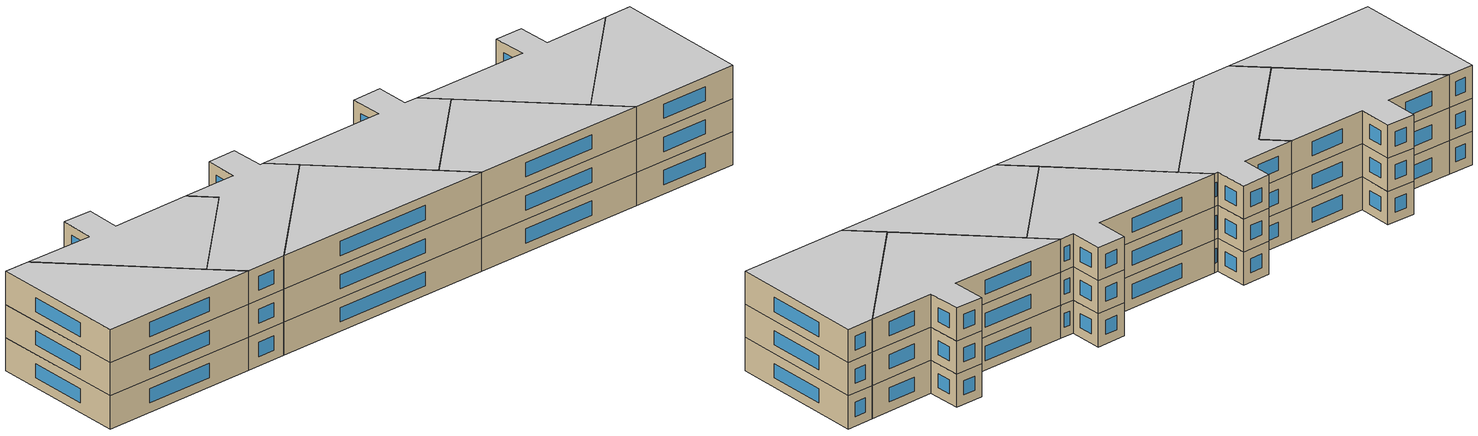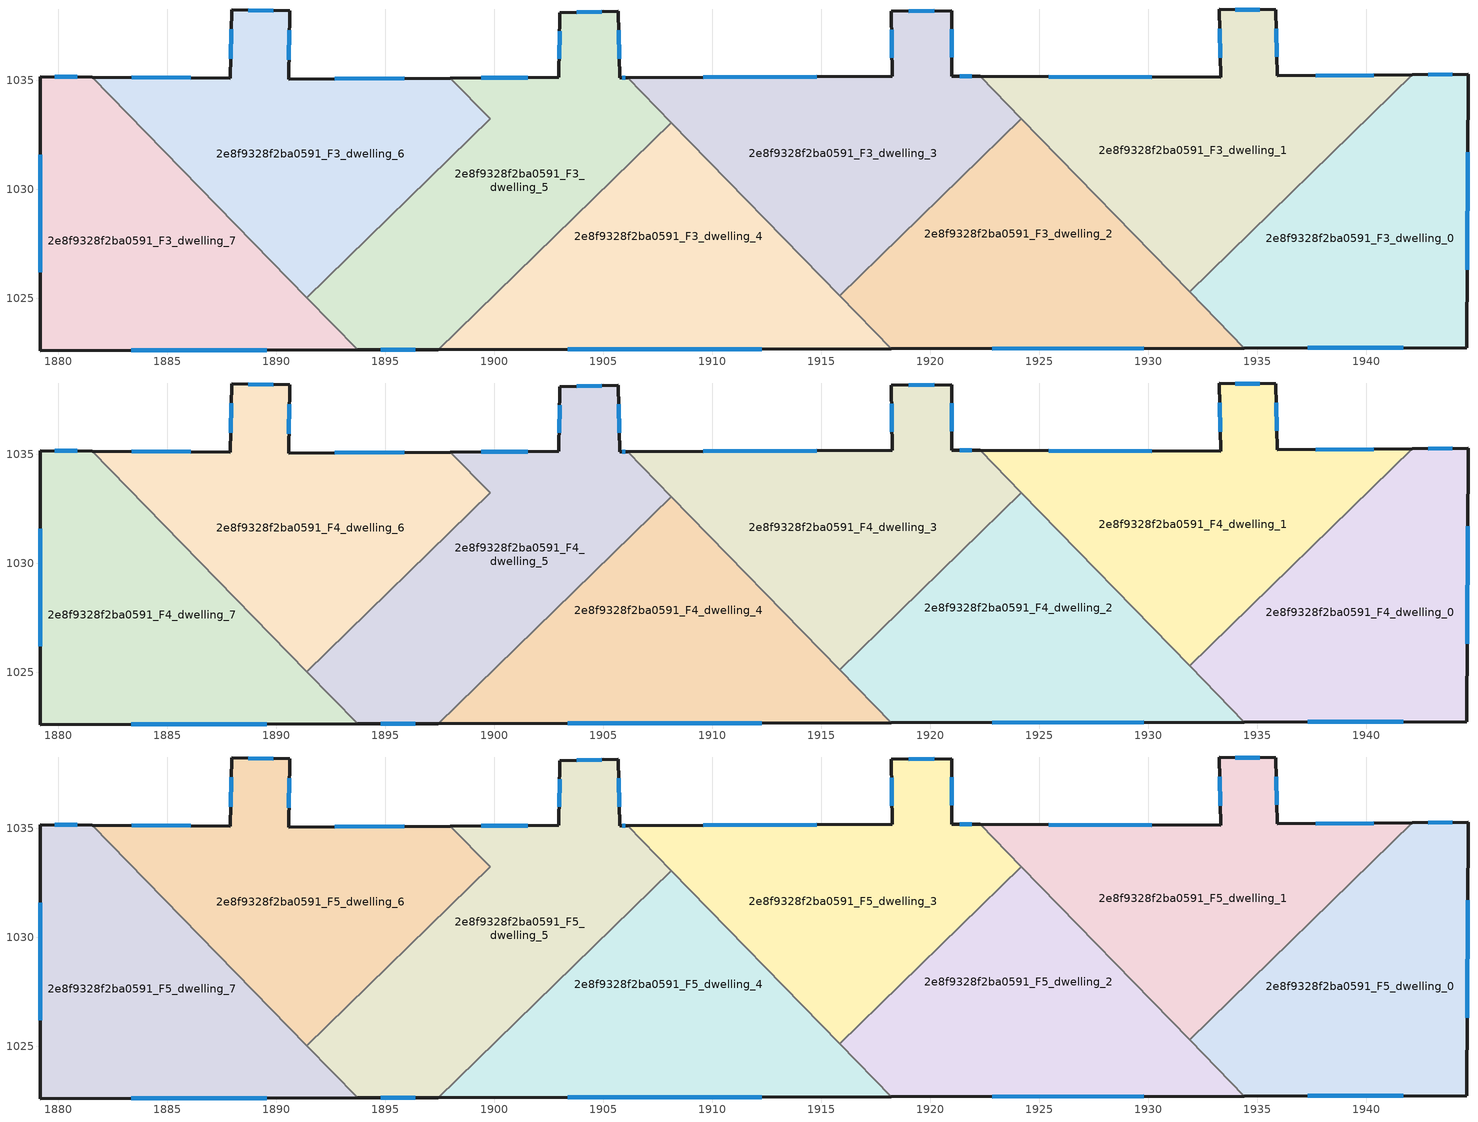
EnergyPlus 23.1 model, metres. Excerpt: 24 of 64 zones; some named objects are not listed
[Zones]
2e8f9328f2ba0591_F3_dwelling_0
 floor to 2e8f9328f2ba0591_F2_dwelling_0 (EU_floor_Construction): 1944.68,1035.28 1944.61,1022.75 1934.42,1022.72 1931.9,1025.31 1942.12,1035.26 z9
 wall outside (EU_wall_Construction): 1934.42,1022.72 1944.61,1022.75 1944.68,1035.28 1942.12,1035.26 z9:12
 wall to 2e8f9328f2ba0591_F3_dwelling_2 (EU_wall_Construction): 1931.9,1025.31 1934.42,1022.72 z9:12
 wall to 2e8f9328f2ba0591_F3_dwelling_1 (EU_wall_Construction): 1942.12,1035.26 1931.9,1025.31 z9:12
 window (EU_Window_Construction): 1937.33,1022.73 1941.7,1022.74 / 1943.95,1035.27 1942.85,1035.26 / 1944.63,1026.33 1944.66,1031.7 z9.86:11.14
2e8f9328f2ba0591_F3_dwelling_1
 floor to 2e8f9328f2ba0591_F2_dwelling_1 (EU_floor_Construction): 1942.12,1035.26 1931.9,1025.31 1922.29,1035.19 1933.32,1035.14 1933.26,1038.26 1935.86,1038.24 1935.93,1035.21 z9
 wall outside (EU_wall_Construction): 1942.12,1035.26 1935.93,1035.21 1935.86,1038.24 1933.26,1038.26 1933.33,1035.14 1922.29,1035.19 z9:12
 wall to 2e8f9328f2ba0591_F3_dwelling_3 (EU_wall_Construction): 1922.29,1035.19 1924.18,1033.24 z9:12
 wall to 2e8f9328f2ba0591_F3_dwelling_2 (EU_wall_Construction): 1924.18,1033.25 1931.9,1025.31 z9:12
 window (EU_Window_Construction): 1933.28,1037.37 1933.31,1036.03 / 1935.12,1038.24 1934,1038.25 / 1935.91,1036.08 1935.88,1037.37 / 1940.35,1035.24 1937.7,1035.22 / 1930.17,1035.15 1925.44,1035.18 z9.86:11.14
2e8f9328f2ba0591_F3_dwelling_2
 floor to 2e8f9328f2ba0591_F2_dwelling_2 (EU_floor_Construction): 1924.18,1033.24 1934.42,1022.72 1918.22,1022.69 1915.84,1025.13 z9
 wall outside (EU_wall_Construction): 1918.22,1022.69 1934.42,1022.72 z9:12
 wall to 2e8f9328f2ba0591_F3_dwelling_3 (EU_wall_Construction): 1924.18,1033.25 1915.84,1025.13 z9:12
 wall to 2e8f9328f2ba0591_F3_dwelling_4 (EU_wall_Construction): 1915.84,1025.13 1918.22,1022.69 z9:12
 window (EU_Window_Construction): 1922.85,1022.7 1929.79,1022.71 z9.86:11.14
2e8f9328f2ba0591_F3_dwelling_3
 floor to 2e8f9328f2ba0591_F2_dwelling_3 (EU_floor_Construction): 1920.98,1038.2 1920.99,1035.2 1922.29,1035.19 1924.18,1033.24 1915.84,1025.13 1906.12,1035.12 1918.26,1035.18 1918.22,1038.17 z9
 wall outside (EU_wall_Construction): 1922.29,1035.19 1920.99,1035.2 1920.98,1038.2 1918.22,1038.17 1918.26,1035.18 1906.12,1035.12 z9:12
 wall to 2e8f9328f2ba0591_F3_dwelling_5 (EU_wall_Construction): 1906.12,1035.12 1908.13,1033.05 z9:12
 wall to 2e8f9328f2ba0591_F3_dwelling_4 (EU_wall_Construction): 1908.13,1033.05 1915.84,1025.13 z9:12
 window (EU_Window_Construction): 1918.23,1037.32 1918.25,1036.04 / 1920.19,1038.19 1919.01,1038.18 / 1920.99,1036.06 1920.98,1037.34 / 1921.92,1035.19 1921.36,1035.2 / 1914.79,1035.16 1909.59,1035.14 z9.86:11.14
2e8f9328f2ba0591_F3_dwelling_4
 floor to 2e8f9328f2ba0591_F2_dwelling_4 (EU_floor_Construction): 1908.13,1033.05 1918.22,1022.69 1897.44,1022.65 z9
 wall outside (EU_wall_Construction): 1897.44,1022.65 1918.22,1022.69 z9:12
 wall to 2e8f9328f2ba0591_F3_dwelling_5 (EU_wall_Construction): 1908.13,1033.05 1897.44,1022.65 z9:12
 window (EU_Window_Construction): 1903.37,1022.66 1912.28,1022.68 z9.86:11.14
2e8f9328f2ba0591_F3_dwelling_5
 floor to 2e8f9328f2ba0591_F2_dwelling_5 (EU_floor_Construction): 1905.69,1038.17 1905.76,1035.12 1906.12,1035.12 1908.13,1033.05 1897.44,1022.65 1893.73,1022.64 1891.4,1025.04 1899.82,1033.23 1897.99,1035.11 1902.97,1035.14 1903.01,1038.1 z9
 wall outside (EU_wall_Construction): 1906.12,1035.12 1905.76,1035.12 1905.7,1038.17 1903.01,1038.1 1902.97,1035.14 1897.99,1035.11 / 1893.73,1022.64 1897.44,1022.65 z9:12
 wall to 2e8f9328f2ba0591_F3_dwelling_6 (EU_wall_Construction): 1897.99,1035.11 1899.82,1033.23 1891.4,1025.04 z9:12
 wall to 2e8f9328f2ba0591_F3_dwelling_7 (EU_wall_Construction): 1891.4,1025.04 1893.73,1022.64 z9:12
 window (EU_Window_Construction): 1901.55,1035.13 1899.41,1035.12 / 1903,1037.26 1902.98,1035.99 / 1904.93,1038.15 1903.78,1038.12 / 1905.74,1035.99 1905.71,1037.3 / 1906.02,1035.12 1905.87,1035.12 / 1894.79,1022.64 1896.38,1022.64 z9.86:11.14
2e8f9328f2ba0591_F3_dwelling_6
 floor to 2e8f9328f2ba0591_F2_dwelling_6 (EU_floor_Construction): 1897.99,1035.11 1899.82,1033.23 1891.4,1025.04 1881.55,1035.15 1887.9,1035.11 1887.96,1038.25 1890.61,1038.19 1890.57,1035.06 z9
 wall outside (EU_wall_Construction): 1897.99,1035.11 1890.57,1035.06 1890.61,1038.19 1887.96,1038.25 1887.9,1035.11 1881.55,1035.15 z9:12
 wall to 2e8f9328f2ba0591_F3_dwelling_7 (EU_wall_Construction): 1881.55,1035.15 1891.4,1025.04 z9:12
 window (EU_Window_Construction): 1889.86,1038.21 1888.72,1038.23 / 1890.58,1035.96 1890.6,1037.3 / 1895.87,1035.1 1892.69,1035.08 / 1886.09,1035.12 1883.36,1035.14 / 1887.94,1037.35 1887.92,1036.01 z9.86:11.14
2e8f9328f2ba0591_F3_dwelling_7
 floor to 2e8f9328f2ba0591_F2_dwelling_7 (EU_floor_Construction): 1881.55,1035.15 1893.73,1022.64 1879.18,1022.61 1879.16,1035.17 z9
 wall outside (EU_wall_Construction): 1881.55,1035.15 1879.16,1035.17 1879.18,1022.61 1893.73,1022.64 z9:12
 window (EU_Window_Construction): 1883.34,1022.62 1889.57,1022.63 / 1879.17,1031.58 1879.18,1026.2 / 1880.87,1035.16 1879.84,1035.17 z9.86:11.14
2e8f9328f2ba0591_F4_dwelling_0
 floor to 2e8f9328f2ba0591_F3_dwelling_0 (EU_floor_Construction): 1944.68,1035.28 1944.61,1022.75 1934.42,1022.72 1931.9,1025.31 1942.12,1035.26 z12
 wall outside (EU_wall_Construction): 1934.42,1022.72 1944.61,1022.75 1944.68,1035.28 1942.12,1035.26 z12:15
 wall to 2e8f9328f2ba0591_F4_dwelling_2 (EU_wall_Construction): 1931.9,1025.31 1934.42,1022.72 z12:15
 wall to 2e8f9328f2ba0591_F4_dwelling_1 (EU_wall_Construction): 1942.12,1035.26 1931.9,1025.31 z12:15
 window (EU_Window_Construction): 1937.33,1022.73 1941.7,1022.74 / 1943.95,1035.27 1942.85,1035.26 / 1944.63,1026.33 1944.66,1031.7 z12.86:14.14
2e8f9328f2ba0591_F4_dwelling_1
 floor to 2e8f9328f2ba0591_F3_dwelling_1 (EU_floor_Construction): 1942.12,1035.26 1931.9,1025.31 1922.29,1035.19 1933.32,1035.14 1933.26,1038.26 1935.86,1038.24 1935.93,1035.21 z12
 wall outside (EU_wall_Construction): 1942.12,1035.26 1935.93,1035.21 1935.86,1038.24 1933.26,1038.26 1933.33,1035.14 1922.29,1035.19 z12:15
 wall to 2e8f9328f2ba0591_F4_dwelling_3 (EU_wall_Construction): 1922.29,1035.19 1924.18,1033.24 z12:15
 wall to 2e8f9328f2ba0591_F4_dwelling_2 (EU_wall_Construction): 1924.18,1033.25 1931.9,1025.31 z12:15
 window (EU_Window_Construction): 1933.28,1037.37 1933.31,1036.03 / 1935.12,1038.24 1934,1038.25 / 1935.91,1036.08 1935.88,1037.37 / 1940.35,1035.24 1937.7,1035.22 / 1930.17,1035.15 1925.44,1035.18 z12.86:14.14
2e8f9328f2ba0591_F4_dwelling_2
 floor to 2e8f9328f2ba0591_F3_dwelling_2 (EU_floor_Construction): 1924.18,1033.24 1934.42,1022.72 1918.22,1022.69 1915.84,1025.13 z12
 wall outside (EU_wall_Construction): 1918.22,1022.69 1934.42,1022.72 z12:15
 wall to 2e8f9328f2ba0591_F4_dwelling_3 (EU_wall_Construction): 1924.18,1033.25 1915.84,1025.13 z12:15
 wall to 2e8f9328f2ba0591_F4_dwelling_4 (EU_wall_Construction): 1915.84,1025.13 1918.22,1022.69 z12:15
 window (EU_Window_Construction): 1922.85,1022.7 1929.79,1022.71 z12.86:14.14
2e8f9328f2ba0591_F4_dwelling_3
 floor to 2e8f9328f2ba0591_F3_dwelling_3 (EU_floor_Construction): 1920.98,1038.2 1920.99,1035.2 1922.29,1035.19 1924.18,1033.24 1915.84,1025.13 1906.12,1035.12 1918.26,1035.18 1918.22,1038.17 z12
 wall outside (EU_wall_Construction): 1922.29,1035.19 1920.99,1035.2 1920.98,1038.2 1918.22,1038.17 1918.26,1035.18 1906.12,1035.12 z12:15
 wall to 2e8f9328f2ba0591_F4_dwelling_5 (EU_wall_Construction): 1906.12,1035.12 1908.13,1033.05 z12:15
 wall to 2e8f9328f2ba0591_F4_dwelling_4 (EU_wall_Construction): 1908.13,1033.05 1915.84,1025.13 z12:15
 window (EU_Window_Construction): 1918.23,1037.32 1918.25,1036.04 / 1920.19,1038.19 1919.01,1038.18 / 1920.99,1036.06 1920.98,1037.34 / 1921.92,1035.19 1921.36,1035.2 / 1914.79,1035.16 1909.59,1035.14 z12.86:14.14
2e8f9328f2ba0591_F4_dwelling_4
 floor to 2e8f9328f2ba0591_F3_dwelling_4 (EU_floor_Construction): 1908.13,1033.05 1918.22,1022.69 1897.44,1022.65 z12
 wall outside (EU_wall_Construction): 1897.44,1022.65 1918.22,1022.69 z12:15
 wall to 2e8f9328f2ba0591_F4_dwelling_5 (EU_wall_Construction): 1908.13,1033.05 1897.44,1022.65 z12:15
 window (EU_Window_Construction): 1903.37,1022.66 1912.28,1022.68 z12.86:14.14
2e8f9328f2ba0591_F4_dwelling_5
 floor to 2e8f9328f2ba0591_F3_dwelling_5 (EU_floor_Construction): 1905.69,1038.17 1905.76,1035.12 1906.12,1035.12 1908.13,1033.05 1897.44,1022.65 1893.73,1022.64 1891.4,1025.04 1899.82,1033.23 1897.99,1035.11 1902.97,1035.14 1903.01,1038.1 z12
 wall outside (EU_wall_Construction): 1906.12,1035.12 1905.76,1035.12 1905.7,1038.17 1903.01,1038.1 1902.97,1035.14 1897.99,1035.11 / 1893.73,1022.64 1897.44,1022.65 z12:15
 wall to 2e8f9328f2ba0591_F4_dwelling_6 (EU_wall_Construction): 1897.99,1035.11 1899.82,1033.23 1891.4,1025.04 z12:15
 wall to 2e8f9328f2ba0591_F4_dwelling_7 (EU_wall_Construction): 1891.4,1025.04 1893.73,1022.64 z12:15
 window (EU_Window_Construction): 1901.55,1035.13 1899.41,1035.12 / 1903,1037.26 1902.98,1035.99 / 1904.93,1038.15 1903.78,1038.12 / 1905.74,1035.99 1905.71,1037.3 / 1906.02,1035.12 1905.87,1035.12 / 1894.79,1022.64 1896.38,1022.64 z12.86:14.14
2e8f9328f2ba0591_F4_dwelling_6
 floor to 2e8f9328f2ba0591_F3_dwelling_6 (EU_floor_Construction): 1897.99,1035.11 1899.82,1033.23 1891.4,1025.04 1881.55,1035.15 1887.9,1035.11 1887.96,1038.25 1890.61,1038.19 1890.57,1035.06 z12
 wall outside (EU_wall_Construction): 1897.99,1035.11 1890.57,1035.06 1890.61,1038.19 1887.96,1038.25 1887.9,1035.11 1881.55,1035.15 z12:15
 wall to 2e8f9328f2ba0591_F4_dwelling_7 (EU_wall_Construction): 1881.55,1035.15 1891.4,1025.04 z12:15
 window (EU_Window_Construction): 1889.86,1038.21 1888.72,1038.23 / 1890.58,1035.96 1890.6,1037.3 / 1895.87,1035.1 1892.69,1035.08 / 1886.09,1035.12 1883.36,1035.14 / 1887.94,1037.35 1887.92,1036.01 z12.86:14.14
2e8f9328f2ba0591_F4_dwelling_7
 floor to 2e8f9328f2ba0591_F3_dwelling_7 (EU_floor_Construction): 1881.55,1035.15 1893.73,1022.64 1879.18,1022.61 1879.16,1035.17 z12
 wall outside (EU_wall_Construction): 1881.55,1035.15 1879.16,1035.17 1879.18,1022.61 1893.73,1022.64 z12:15
 window (EU_Window_Construction): 1883.34,1022.62 1889.57,1022.63 / 1879.17,1031.58 1879.18,1026.2 / 1880.87,1035.16 1879.84,1035.17 z12.86:14.14
2e8f9328f2ba0591_F5_dwelling_0
 floor to 2e8f9328f2ba0591_F4_dwelling_0 (EU_floor_Construction): 1944.68,1035.28 1944.61,1022.75 1934.42,1022.72 1931.9,1025.31 1942.12,1035.26 z15
 wall outside (EU_wall_Construction): 1934.42,1022.72 1944.61,1022.75 1944.68,1035.28 1942.12,1035.26 z15:18
 wall to 2e8f9328f2ba0591_F5_dwelling_2 (EU_wall_Construction): 1931.9,1025.31 1934.42,1022.72 z15:18
 wall to 2e8f9328f2ba0591_F5_dwelling_1 (EU_wall_Construction): 1942.12,1035.26 1931.9,1025.31 z15:18
 window (EU_Window_Construction): 1937.33,1022.73 1941.7,1022.74 / 1943.95,1035.27 1942.85,1035.26 / 1944.63,1026.33 1944.66,1031.7 z15.86:17.14
 ceiling to 2e8f9328f2ba0591_F6_dwelling_0 (EU_floor_Construction): 1944.61,1022.75 1944.68,1035.28 1942.12,1035.26 1931.9,1025.31 1934.42,1022.72 z18
2e8f9328f2ba0591_F5_dwelling_1
 floor to 2e8f9328f2ba0591_F4_dwelling_1 (EU_floor_Construction): 1942.12,1035.26 1931.9,1025.31 1922.29,1035.19 1933.32,1035.14 1933.26,1038.26 1935.86,1038.24 1935.93,1035.21 z15
 wall outside (EU_wall_Construction): 1942.12,1035.26 1935.93,1035.21 1935.86,1038.24 1933.26,1038.26 1933.33,1035.14 1922.29,1035.19 z15:18
 wall to 2e8f9328f2ba0591_F5_dwelling_3 (EU_wall_Construction): 1922.29,1035.19 1924.18,1033.24 z15:18
 wall to 2e8f9328f2ba0591_F5_dwelling_2 (EU_wall_Construction): 1924.18,1033.25 1931.9,1025.31 z15:18
 window (EU_Window_Construction): 1933.28,1037.37 1933.31,1036.03 / 1935.12,1038.24 1934,1038.25 / 1935.91,1036.08 1935.88,1037.37 / 1940.35,1035.24 1937.7,1035.22 / 1930.17,1035.15 1925.44,1035.18 z15.86:17.14
 ceiling to 2e8f9328f2ba0591_F6_dwelling_1 (EU_floor_Construction): 1942.12,1035.26 1935.93,1035.21 1935.86,1038.24 1933.26,1038.26 1933.32,1035.14 1922.29,1035.19 1931.9,1025.31 z18
2e8f9328f2ba0591_F5_dwelling_2
 floor to 2e8f9328f2ba0591_F4_dwelling_2 (EU_floor_Construction): 1924.18,1033.24 1934.42,1022.72 1918.22,1022.69 1915.84,1025.13 z15
 wall outside (EU_wall_Construction): 1918.22,1022.69 1934.42,1022.72 z15:18
 wall to 2e8f9328f2ba0591_F5_dwelling_3 (EU_wall_Construction): 1924.18,1033.25 1915.84,1025.13 z15:18
 wall to 2e8f9328f2ba0591_F5_dwelling_4 (EU_wall_Construction): 1915.84,1025.13 1918.22,1022.69 z15:18
 window (EU_Window_Construction): 1922.85,1022.7 1929.79,1022.71 z15.86:17.14
 ceiling to 2e8f9328f2ba0591_F6_dwelling_2 (EU_floor_Construction): 1934.42,1022.72 1924.18,1033.24 1915.84,1025.13 1918.22,1022.69 z18
2e8f9328f2ba0591_F5_dwelling_3
 floor to 2e8f9328f2ba0591_F4_dwelling_3 (EU_floor_Construction): 1920.98,1038.2 1920.99,1035.2 1922.29,1035.19 1924.18,1033.24 1915.84,1025.13 1906.12,1035.12 1918.26,1035.18 1918.22,1038.17 z15
 wall outside (EU_wall_Construction): 1922.29,1035.19 1920.99,1035.2 1920.98,1038.2 1918.22,1038.17 1918.26,1035.18 1906.12,1035.12 z15:18
 wall to 2e8f9328f2ba0591_F5_dwelling_5 (EU_wall_Construction): 1906.12,1035.12 1908.13,1033.05 z15:18
 wall to 2e8f9328f2ba0591_F5_dwelling_4 (EU_wall_Construction): 1908.13,1033.05 1915.84,1025.13 z15:18
 window (EU_Window_Construction): 1918.23,1037.32 1918.25,1036.04 / 1920.19,1038.19 1919.01,1038.18 / 1920.99,1036.06 1920.98,1037.34 / 1921.92,1035.19 1921.36,1035.2 / 1914.79,1035.16 1909.59,1035.14 z15.86:17.14
 ceiling to 2e8f9328f2ba0591_F6_dwelling_3 (EU_floor_Construction): 1924.18,1033.24 1922.29,1035.19 1920.99,1035.2 1920.98,1038.2 1918.22,1038.17 1918.26,1035.18 1906.12,1035.12 1915.84,1025.13 z18
2e8f9328f2ba0591_F5_dwelling_4
 floor to 2e8f9328f2ba0591_F4_dwelling_4 (EU_floor_Construction): 1908.13,1033.05 1918.22,1022.69 1897.44,1022.65 z15
 wall outside (EU_wall_Construction): 1897.44,1022.65 1918.22,1022.69 z15:18
 wall to 2e8f9328f2ba0591_F5_dwelling_5 (EU_wall_Construction): 1908.13,1033.05 1897.44,1022.65 z15:18
 window (EU_Window_Construction): 1903.37,1022.66 1912.28,1022.68 z15.86:17.14
 ceiling to 2e8f9328f2ba0591_F6_dwelling_4 (EU_floor_Construction): 1918.22,1022.69 1908.13,1033.05 1897.44,1022.65 z18
2e8f9328f2ba0591_F5_dwelling_5
 floor to 2e8f9328f2ba0591_F4_dwelling_5 (EU_floor_Construction): 1905.69,1038.17 1905.76,1035.12 1906.12,1035.12 1908.13,1033.05 1897.44,1022.65 1893.73,1022.64 1891.4,1025.04 1899.82,1033.23 1897.99,1035.11 1902.97,1035.14 1903.01,1038.1 z15
 wall outside (EU_wall_Construction): 1906.12,1035.12 1905.76,1035.12 1905.7,1038.17 1903.01,1038.1 1902.97,1035.14 1897.99,1035.11 / 1893.73,1022.64 1897.44,1022.65 z15:18
 wall to 2e8f9328f2ba0591_F5_dwelling_6 (EU_wall_Construction): 1897.99,1035.11 1899.82,1033.23 1891.4,1025.04 z15:18
 wall to 2e8f9328f2ba0591_F5_dwelling_7 (EU_wall_Construction): 1891.4,1025.04 1893.73,1022.64 z15:18
 window (EU_Window_Construction): 1901.55,1035.13 1899.41,1035.12 / 1903,1037.26 1902.98,1035.99 / 1904.93,1038.15 1903.78,1038.12 / 1905.74,1035.99 1905.71,1037.3 / 1906.02,1035.12 1905.87,1035.12 / 1894.79,1022.64 1896.38,1022.64 z15.86:17.14
 ceiling to 2e8f9328f2ba0591_F6_dwelling_5 (EU_floor_Construction): 1908.13,1033.05 1906.12,1035.12 1905.76,1035.12 1905.69,1038.17 1903.01,1038.1 1902.97,1035.14 1897.99,1035.11 1899.82,1033.23 1891.4,1025.04 1893.73,1022.64 1897.44,1022.65 z18
2e8f9328f2ba0591_F5_dwelling_6
 floor to 2e8f9328f2ba0591_F4_dwelling_6 (EU_floor_Construction): 1897.99,1035.11 1899.82,1033.23 1891.4,1025.04 1881.55,1035.15 1887.9,1035.11 1887.96,1038.25 1890.61,1038.19 1890.57,1035.06 z15
 wall outside (EU_wall_Construction): 1897.99,1035.11 1890.57,1035.06 1890.61,1038.19 1887.96,1038.25 1887.9,1035.11 1881.55,1035.15 z15:18
 wall to 2e8f9328f2ba0591_F5_dwelling_7 (EU_wall_Construction): 1881.55,1035.15 1891.4,1025.04 z15:18
 window (EU_Window_Construction): 1889.86,1038.21 1888.72,1038.23 / 1890.58,1035.96 1890.6,1037.3 / 1895.87,1035.1 1892.69,1035.08 / 1886.09,1035.12 1883.36,1035.14 / 1887.94,1037.35 1887.92,1036.01 z15.86:17.14
 ceiling to 2e8f9328f2ba0591_F6_dwelling_6 (EU_floor_Construction): 1899.82,1033.23 1897.99,1035.11 1890.57,1035.06 1890.61,1038.19 1887.96,1038.25 1887.9,1035.11 1881.55,1035.15 1891.4,1025.04 z18
2e8f9328f2ba0591_F5_dwelling_7
 floor to 2e8f9328f2ba0591_F4_dwelling_7 (EU_floor_Construction): 1881.55,1035.15 1893.73,1022.64 1879.18,1022.61 1879.16,1035.17 z15
 wall outside (EU_wall_Construction): 1881.55,1035.15 1879.16,1035.17 1879.18,1022.61 1893.73,1022.64 z15:18
 window (EU_Window_Construction): 1883.34,1022.62 1889.57,1022.63 / 1879.17,1031.58 1879.18,1026.2 / 1880.87,1035.16 1879.84,1035.17 z15.86:17.14
 ceiling to 2e8f9328f2ba0591_F6_dwelling_7 (EU_floor_Construction): 1893.73,1022.64 1881.55,1035.15 1879.16,1035.17 1879.18,1022.61 z18
[Building]
EU S2 Campaign: North Axis=0; Terrain=City; Solar Distribution=FullExterior
[Site:Location]
Helsinki-Vantaa.AP: Latitude=60.317; Longitude=24.963; Time Zone=2; Elevation=54.6
[SizingPeriod:WeatherFileDays]
AnnualSizingPeriod: Begin Month=1; Begin Day of Month=1; End Month=12; End Day of Month=31; Day of Week for Start Day=Monday; Use Weather File Daylight Saving Period=No; Use Weather File Rain and Snow Indicators=No
[MATERIAL]
EU_InternalMass_Material: Roughness=MediumRough; Thickness=0.1; Conductivity=1; Density=1800; Specific Heat=900; Thermal Absorptance=0.9; Solar Absorptance=0.7; Visible Absorptance=0.7
[MATERIAL:NOMASS] Roughness=MediumRough; Thermal Absorptance=0.9; Solar Absorptance=0.7; Visible Absorptance=0.7
Name | Thermal Resistance
EU_wall_NoMass | 1.10183
EU_floor_NoMass | 1.70606
[WINDOWMATERIAL:SIMPLEGLAZINGSYSTEM]
EU_Window_SimpleGlazing: UFactor=3.11035; Solar Heat Gain Coefficient=0.8; Visible Transmittance=0.8
[CONSTRUCTION]
EU_wall_Construction: EU_wall_NoMass
EU_floor_Construction: EU_floor_NoMass
EU_Window_Construction: EU_Window_SimpleGlazing
EU_InternalMass_Construction: EU_InternalMass_Material
[ZONE] Type=1; Multiplier=1; Ceiling Height=autocalculate; Floor Area=autocalculate; Part of Total Floor Area=Yes
Name | Volume
2e8f9328f2ba0591_F3_dwelling_0; 2e8f9328f2ba0591_F4_dwelling_0; 2e8f9328f2ba0591_F5_dwelling_0 | 316.647
2e8f9328f2ba0591_F3_dwelling_1; 2e8f9328f2ba0591_F4_dwelling_1; 2e8f9328f2ba0591_F5_dwelling_1 | 316.685
2e8f9328f2ba0591_F3_dwelling_2; 2e8f9328f2ba0591_F4_dwelling_2; 2e8f9328f2ba0591_F5_dwelling_2 | 315.718
2e8f9328f2ba0591_F3_dwelling_3; 2e8f9328f2ba0591_F4_dwelling_3; 2e8f9328f2ba0591_F5_dwelling_3 | 315.709
2e8f9328f2ba0591_F3_dwelling_4; 2e8f9328f2ba0591_F4_dwelling_4; 2e8f9328f2ba0591_F5_dwelling_4 | 323.65
2e8f9328f2ba0591_F3_dwelling_5; 2e8f9328f2ba0591_F4_dwelling_5; 2e8f9328f2ba0591_F5_dwelling_5 | 323.646
2e8f9328f2ba0591_F3_dwelling_6; 2e8f9328f2ba0591_F4_dwelling_6; 2e8f9328f2ba0591_F5_dwelling_6 | 318.683
2e8f9328f2ba0591_F3_dwelling_7; 2e8f9328f2ba0591_F4_dwelling_7; 2e8f9328f2ba0591_F5_dwelling_7 | 318.675
[INTERNALMASS] Construction=EU_InternalMass_Construction
Name | Zone or ZoneList | Surface Area
2e8f9328f2ba0591_F3_dwelling_0_EU_InternalMass | 2e8f9328f2ba0591_F3_dwelling_0 | 105.551
2e8f9328f2ba0591_F3_dwelling_1_EU_InternalMass | 2e8f9328f2ba0591_F3_dwelling_1 | 105.563
2e8f9328f2ba0591_F3_dwelling_2_EU_InternalMass | 2e8f9328f2ba0591_F3_dwelling_2 | 105.239
2e8f9328f2ba0591_F3_dwelling_3_EU_InternalMass | 2e8f9328f2ba0591_F3_dwelling_3 | 105.237
2e8f9328f2ba0591_F3_dwelling_4_EU_InternalMass | 2e8f9328f2ba0591_F3_dwelling_4 | 107.888
2e8f9328f2ba0591_F3_dwelling_5_EU_InternalMass | 2e8f9328f2ba0591_F3_dwelling_5 | 107.883
2e8f9328f2ba0591_F3_dwelling_6_EU_InternalMass | 2e8f9328f2ba0591_F3_dwelling_6 | 106.23
2e8f9328f2ba0591_F3_dwelling_7_EU_InternalMass | 2e8f9328f2ba0591_F3_dwelling_7 | 106.225
2e8f9328f2ba0591_F4_dwelling_0_EU_InternalMass | 2e8f9328f2ba0591_F4_dwelling_0 | 105.551
2e8f9328f2ba0591_F4_dwelling_1_EU_InternalMass | 2e8f9328f2ba0591_F4_dwelling_1 | 105.563
2e8f9328f2ba0591_F4_dwelling_2_EU_InternalMass | 2e8f9328f2ba0591_F4_dwelling_2 | 105.239
2e8f9328f2ba0591_F4_dwelling_3_EU_InternalMass | 2e8f9328f2ba0591_F4_dwelling_3 | 105.237
2e8f9328f2ba0591_F4_dwelling_4_EU_InternalMass | 2e8f9328f2ba0591_F4_dwelling_4 | 107.888
2e8f9328f2ba0591_F4_dwelling_5_EU_InternalMass | 2e8f9328f2ba0591_F4_dwelling_5 | 107.883
2e8f9328f2ba0591_F4_dwelling_6_EU_InternalMass | 2e8f9328f2ba0591_F4_dwelling_6 | 106.23
2e8f9328f2ba0591_F4_dwelling_7_EU_InternalMass | 2e8f9328f2ba0591_F4_dwelling_7 | 106.225
2e8f9328f2ba0591_F5_dwelling_0_EU_InternalMass | 2e8f9328f2ba0591_F5_dwelling_0 | 105.551
2e8f9328f2ba0591_F5_dwelling_1_EU_InternalMass | 2e8f9328f2ba0591_F5_dwelling_1 | 105.563
2e8f9328f2ba0591_F5_dwelling_2_EU_InternalMass | 2e8f9328f2ba0591_F5_dwelling_2 | 105.239
2e8f9328f2ba0591_F5_dwelling_3_EU_InternalMass | 2e8f9328f2ba0591_F5_dwelling_3 | 105.237
2e8f9328f2ba0591_F5_dwelling_4_EU_InternalMass | 2e8f9328f2ba0591_F5_dwelling_4 | 107.888
2e8f9328f2ba0591_F5_dwelling_5_EU_InternalMass | 2e8f9328f2ba0591_F5_dwelling_5 | 107.883
2e8f9328f2ba0591_F5_dwelling_6_EU_InternalMass | 2e8f9328f2ba0591_F5_dwelling_6 | 106.23
2e8f9328f2ba0591_F5_dwelling_7_EU_InternalMass | 2e8f9328f2ba0591_F5_dwelling_7 | 106.225
[OTHEREQUIPMENT] Fuel Type=Electricity; Design Level Calculation Method=Watts/Area; Power per Zone Floor Area=1; Fraction Latent=0; Fraction Radiant=0; Fraction Lost=0; Carbon Dioxide Generation Rate=0; EndUse Subcategory=EU_Step8_InternalGains
Name | Zone or ZoneList or Space or SpaceList | Schedule
EU_Step8_InternalGain_2e8f9328f2ba0591_F3_dwelling_0_f000 | 2e8f9328f2ba0591_F3_dwelling_0 | EU_Step8_GainSchedule_2e8f9328f2ba0591_F3_dwelling_0_f000
EU_Step8_InternalGain_2e8f9328f2ba0591_F3_dwelling_1_f000 | 2e8f9328f2ba0591_F3_dwelling_1 | EU_Step8_GainSchedule_2e8f9328f2ba0591_F3_dwelling_1_f000
EU_Step8_InternalGain_2e8f9328f2ba0591_F3_dwelling_2_f000 | 2e8f9328f2ba0591_F3_dwelling_2 | EU_Step8_GainSchedule_2e8f9328f2ba0591_F3_dwelling_2_f000
EU_Step8_InternalGain_2e8f9328f2ba0591_F3_dwelling_3_f000 | 2e8f9328f2ba0591_F3_dwelling_3 | EU_Step8_GainSchedule_2e8f9328f2ba0591_F3_dwelling_3_f000
EU_Step8_InternalGain_2e8f9328f2ba0591_F3_dwelling_4_f000 | 2e8f9328f2ba0591_F3_dwelling_4 | EU_Step8_GainSchedule_2e8f9328f2ba0591_F3_dwelling_4_f000
EU_Step8_InternalGain_2e8f9328f2ba0591_F3_dwelling_5_f000 | 2e8f9328f2ba0591_F3_dwelling_5 | EU_Step8_GainSchedule_2e8f9328f2ba0591_F3_dwelling_5_f000
EU_Step8_InternalGain_2e8f9328f2ba0591_F3_dwelling_6_f000 | 2e8f9328f2ba0591_F3_dwelling_6 | EU_Step8_GainSchedule_2e8f9328f2ba0591_F3_dwelling_6_f000
EU_Step8_InternalGain_2e8f9328f2ba0591_F3_dwelling_7_f000 | 2e8f9328f2ba0591_F3_dwelling_7 | EU_Step8_GainSchedule_2e8f9328f2ba0591_F3_dwelling_7_f000
EU_Step8_InternalGain_2e8f9328f2ba0591_F4_dwelling_0_f000 | 2e8f9328f2ba0591_F4_dwelling_0 | EU_Step8_GainSchedule_2e8f9328f2ba0591_F4_dwelling_0_f000
EU_Step8_InternalGain_2e8f9328f2ba0591_F4_dwelling_1_f000 | 2e8f9328f2ba0591_F4_dwelling_1 | EU_Step8_GainSchedule_2e8f9328f2ba0591_F4_dwelling_1_f000
EU_Step8_InternalGain_2e8f9328f2ba0591_F4_dwelling_2_f000 | 2e8f9328f2ba0591_F4_dwelling_2 | EU_Step8_GainSchedule_2e8f9328f2ba0591_F4_dwelling_2_f000
EU_Step8_InternalGain_2e8f9328f2ba0591_F4_dwelling_3_f000 | 2e8f9328f2ba0591_F4_dwelling_3 | EU_Step8_GainSchedule_2e8f9328f2ba0591_F4_dwelling_3_f000
EU_Step8_InternalGain_2e8f9328f2ba0591_F4_dwelling_4_f000 | 2e8f9328f2ba0591_F4_dwelling_4 | EU_Step8_GainSchedule_2e8f9328f2ba0591_F4_dwelling_4_f000
EU_Step8_InternalGain_2e8f9328f2ba0591_F4_dwelling_5_f000 | 2e8f9328f2ba0591_F4_dwelling_5 | EU_Step8_GainSchedule_2e8f9328f2ba0591_F4_dwelling_5_f000
EU_Step8_InternalGain_2e8f9328f2ba0591_F4_dwelling_6_f000 | 2e8f9328f2ba0591_F4_dwelling_6 | EU_Step8_GainSchedule_2e8f9328f2ba0591_F4_dwelling_6_f000
EU_Step8_InternalGain_2e8f9328f2ba0591_F4_dwelling_7_f000 | 2e8f9328f2ba0591_F4_dwelling_7 | EU_Step8_GainSchedule_2e8f9328f2ba0591_F4_dwelling_7_f000
EU_Step8_InternalGain_2e8f9328f2ba0591_F5_dwelling_0_f000 | 2e8f9328f2ba0591_F5_dwelling_0 | EU_Step8_GainSchedule_2e8f9328f2ba0591_F5_dwelling_0_f000
EU_Step8_InternalGain_2e8f9328f2ba0591_F5_dwelling_1_f000 | 2e8f9328f2ba0591_F5_dwelling_1 | EU_Step8_GainSchedule_2e8f9328f2ba0591_F5_dwelling_1_f000
EU_Step8_InternalGain_2e8f9328f2ba0591_F5_dwelling_2_f000 | 2e8f9328f2ba0591_F5_dwelling_2 | EU_Step8_GainSchedule_2e8f9328f2ba0591_F5_dwelling_2_f000
EU_Step8_InternalGain_2e8f9328f2ba0591_F5_dwelling_3_f000 | 2e8f9328f2ba0591_F5_dwelling_3 | EU_Step8_GainSchedule_2e8f9328f2ba0591_F5_dwelling_3_f000
EU_Step8_InternalGain_2e8f9328f2ba0591_F5_dwelling_4_f000 | 2e8f9328f2ba0591_F5_dwelling_4 | EU_Step8_GainSchedule_2e8f9328f2ba0591_F5_dwelling_4_f000
EU_Step8_InternalGain_2e8f9328f2ba0591_F5_dwelling_5_f000 | 2e8f9328f2ba0591_F5_dwelling_5 | EU_Step8_GainSchedule_2e8f9328f2ba0591_F5_dwelling_5_f000
EU_Step8_InternalGain_2e8f9328f2ba0591_F5_dwelling_6_f000 | 2e8f9328f2ba0591_F5_dwelling_6 | EU_Step8_GainSchedule_2e8f9328f2ba0591_F5_dwelling_6_f000
EU_Step8_InternalGain_2e8f9328f2ba0591_F5_dwelling_7_f000 | 2e8f9328f2ba0591_F5_dwelling_7 | EU_Step8_GainSchedule_2e8f9328f2ba0591_F5_dwelling_7_f000
[ZONEVENTILATION:DESIGNFLOWRATE] Schedule=EU_AlwaysOn; Design Flow Rate Calculation Method=AirChanges/Hour; Air Changes per Hour=0.756316; Ventilation Type=Natural; Fan Pressure Rise=0; Fan Total Efficiency=1; Constant Term Coefficient=1; Temperature Term Coefficient=0; Velocity Term Coefficient=0; Velocity Squared Term Coefficient=0; Minimum Indoor Temperature=-100; Maximum Indoor Temperature=100; Delta Temperature=-100; Minimum Outdoor Temperature=-100; Maximum Outdoor Temperature=100; Maximum Wind Speed=40
Name | Zone or ZoneList or Space or SpaceList
EU_ConstantAir_2e8f9328f2ba0591_F3_dwelling_0 | 2e8f9328f2ba0591_F3_dwelling_0
EU_ConstantAir_2e8f9328f2ba0591_F3_dwelling_1 | 2e8f9328f2ba0591_F3_dwelling_1
EU_ConstantAir_2e8f9328f2ba0591_F3_dwelling_2 | 2e8f9328f2ba0591_F3_dwelling_2
EU_ConstantAir_2e8f9328f2ba0591_F3_dwelling_3 | 2e8f9328f2ba0591_F3_dwelling_3
EU_ConstantAir_2e8f9328f2ba0591_F3_dwelling_4 | 2e8f9328f2ba0591_F3_dwelling_4
EU_ConstantAir_2e8f9328f2ba0591_F3_dwelling_5 | 2e8f9328f2ba0591_F3_dwelling_5
EU_ConstantAir_2e8f9328f2ba0591_F3_dwelling_6 | 2e8f9328f2ba0591_F3_dwelling_6
EU_ConstantAir_2e8f9328f2ba0591_F3_dwelling_7 | 2e8f9328f2ba0591_F3_dwelling_7
EU_ConstantAir_2e8f9328f2ba0591_F4_dwelling_0 | 2e8f9328f2ba0591_F4_dwelling_0
EU_ConstantAir_2e8f9328f2ba0591_F4_dwelling_1 | 2e8f9328f2ba0591_F4_dwelling_1
EU_ConstantAir_2e8f9328f2ba0591_F4_dwelling_2 | 2e8f9328f2ba0591_F4_dwelling_2
EU_ConstantAir_2e8f9328f2ba0591_F4_dwelling_3 | 2e8f9328f2ba0591_F4_dwelling_3
EU_ConstantAir_2e8f9328f2ba0591_F4_dwelling_4 | 2e8f9328f2ba0591_F4_dwelling_4
EU_ConstantAir_2e8f9328f2ba0591_F4_dwelling_5 | 2e8f9328f2ba0591_F4_dwelling_5
EU_ConstantAir_2e8f9328f2ba0591_F4_dwelling_6 | 2e8f9328f2ba0591_F4_dwelling_6
EU_ConstantAir_2e8f9328f2ba0591_F4_dwelling_7 | 2e8f9328f2ba0591_F4_dwelling_7
EU_ConstantAir_2e8f9328f2ba0591_F5_dwelling_0 | 2e8f9328f2ba0591_F5_dwelling_0
EU_ConstantAir_2e8f9328f2ba0591_F5_dwelling_1 | 2e8f9328f2ba0591_F5_dwelling_1
EU_ConstantAir_2e8f9328f2ba0591_F5_dwelling_2 | 2e8f9328f2ba0591_F5_dwelling_2
EU_ConstantAir_2e8f9328f2ba0591_F5_dwelling_3 | 2e8f9328f2ba0591_F5_dwelling_3
EU_ConstantAir_2e8f9328f2ba0591_F5_dwelling_4 | 2e8f9328f2ba0591_F5_dwelling_4
EU_ConstantAir_2e8f9328f2ba0591_F5_dwelling_5 | 2e8f9328f2ba0591_F5_dwelling_5
EU_ConstantAir_2e8f9328f2ba0591_F5_dwelling_6 | 2e8f9328f2ba0591_F5_dwelling_6
EU_ConstantAir_2e8f9328f2ba0591_F5_dwelling_7 | 2e8f9328f2ba0591_F5_dwelling_7
[HVACTEMPLATE:ZONE:IDEALLOADSAIRSYSTEM] System Availability Schedule=EU_AlwaysOn; Maximum Heating Supply Air Temperature=50; Minimum Cooling Supply Air Temperature=13; Maximum Heating Supply Air Humidity Ratio=0.0156; Minimum Cooling Supply Air Humidity Ratio=0.0077; Heating Limit=NoLimit; Cooling Limit=NoLimit; Heating Availability Schedule=EU_AlwaysOn; Cooling Availability Schedule=EU_CoolingOff; Dehumidification Control Type=ConstantSensibleHeatRatio; Cooling Sensible Heat Ratio=0.7; Dehumidification Setpoint=60; Humidification Control Type=None; Humidification Setpoint=30; Outdoor Air Method=None; Outdoor Air Flow Rate per Person=0.00944; Outdoor Air Flow Rate per Zone Floor Area=0; Outdoor Air Flow Rate per Zone=0; Demand Controlled Ventilation Type=None; Outdoor Air Economizer Type=NoEconomizer; Heat Recovery Type=None; Sensible Heat Recovery Effectiveness=0.7; Latent Heat Recovery Effectiveness=0.65
Name | Template Thermostat
2e8f9328f2ba0591_F3_dwelling_0 | EU_HeatOnly_2e8f9328f2ba0591_F3_dwelling_0
2e8f9328f2ba0591_F3_dwelling_1 | EU_HeatOnly_2e8f9328f2ba0591_F3_dwelling_1
2e8f9328f2ba0591_F3_dwelling_2 | EU_HeatOnly_2e8f9328f2ba0591_F3_dwelling_2
2e8f9328f2ba0591_F3_dwelling_3 | EU_HeatOnly_2e8f9328f2ba0591_F3_dwelling_3
2e8f9328f2ba0591_F3_dwelling_4 | EU_HeatOnly_2e8f9328f2ba0591_F3_dwelling_4
2e8f9328f2ba0591_F3_dwelling_5 | EU_HeatOnly_2e8f9328f2ba0591_F3_dwelling_5
2e8f9328f2ba0591_F3_dwelling_6 | EU_HeatOnly_2e8f9328f2ba0591_F3_dwelling_6
2e8f9328f2ba0591_F3_dwelling_7 | EU_HeatOnly_2e8f9328f2ba0591_F3_dwelling_7
2e8f9328f2ba0591_F4_dwelling_0 | EU_HeatOnly_2e8f9328f2ba0591_F4_dwelling_0
2e8f9328f2ba0591_F4_dwelling_1 | EU_HeatOnly_2e8f9328f2ba0591_F4_dwelling_1
2e8f9328f2ba0591_F4_dwelling_2 | EU_HeatOnly_2e8f9328f2ba0591_F4_dwelling_2
2e8f9328f2ba0591_F4_dwelling_3 | EU_HeatOnly_2e8f9328f2ba0591_F4_dwelling_3
2e8f9328f2ba0591_F4_dwelling_4 | EU_HeatOnly_2e8f9328f2ba0591_F4_dwelling_4
2e8f9328f2ba0591_F4_dwelling_5 | EU_HeatOnly_2e8f9328f2ba0591_F4_dwelling_5
2e8f9328f2ba0591_F4_dwelling_6 | EU_HeatOnly_2e8f9328f2ba0591_F4_dwelling_6
2e8f9328f2ba0591_F4_dwelling_7 | EU_HeatOnly_2e8f9328f2ba0591_F4_dwelling_7
2e8f9328f2ba0591_F5_dwelling_0 | EU_HeatOnly_2e8f9328f2ba0591_F5_dwelling_0
2e8f9328f2ba0591_F5_dwelling_1 | EU_HeatOnly_2e8f9328f2ba0591_F5_dwelling_1
2e8f9328f2ba0591_F5_dwelling_2 | EU_HeatOnly_2e8f9328f2ba0591_F5_dwelling_2
2e8f9328f2ba0591_F5_dwelling_3 | EU_HeatOnly_2e8f9328f2ba0591_F5_dwelling_3
2e8f9328f2ba0591_F5_dwelling_4 | EU_HeatOnly_2e8f9328f2ba0591_F5_dwelling_4
2e8f9328f2ba0591_F5_dwelling_5 | EU_HeatOnly_2e8f9328f2ba0591_F5_dwelling_5
2e8f9328f2ba0591_F5_dwelling_6 | EU_HeatOnly_2e8f9328f2ba0591_F5_dwelling_6
2e8f9328f2ba0591_F5_dwelling_7 | EU_HeatOnly_2e8f9328f2ba0591_F5_dwelling_7
[SIZING:ZONE] Zone Cooling Design Supply Air Temperature Input Method=SupplyAirTemperature; Zone Cooling Design Supply Air Temperature=13; Zone Heating Design Supply Air Temperature Input Method=SupplyAirTemperature; Zone Heating Design Supply Air Temperature=50; Zone Cooling Design Supply Air Humidity Ratio=0.008; Zone Heating Design Supply Air Humidity Ratio=0.008; Cooling Design Air Flow Method=DesignDay; Cooling Design Air Flow Rate=0; Cooling Minimum Air Flow per Zone Floor Area=0.000762; Cooling Minimum Air Flow=0; Cooling Minimum Air Flow Fraction=0.2; Heating Design Air Flow Method=DesignDay; Heating Design Air Flow Rate=0; Heating Maximum Air Flow per Zone Floor Area=0.002032; Heating Maximum Air Flow=0.141576; Heating Maximum Air Flow Fraction=0.3; Account for Dedicated Outdoor Air System=No; Dedicated Outdoor Air System Control Strategy=NeutralSupplyAir; Dedicated Outdoor Air Low Setpoint Temperature for Design=autosize; Dedicated Outdoor Air High Setpoint Temperature for Design=autosize; Zone Load Sizing Method=Sensible Load Only No Latent Load; Zone Latent Cooling Design Supply Air Humidity Ratio Input Method=HumidityRatioDifference; Zone Cooling Design Supply Air Humidity Ratio Difference=0.005; Zone Latent Heating Design Supply Air Humidity Ratio Input Method=HumidityRatioDifference; Zone Humidification Design Supply Air Humidity Ratio Difference=0.005
2e8f9328f2ba0591_F3_dwelling_0; 2e8f9328f2ba0591_F3_dwelling_1; 2e8f9328f2ba0591_F3_dwelling_2; 2e8f9328f2ba0591_F3_dwelling_3; 2e8f9328f2ba0591_F3_dwelling_4; 2e8f9328f2ba0591_F3_dwelling_5; 2e8f9328f2ba0591_F3_dwelling_6; 2e8f9328f2ba0591_F3_dwelling_7; 2e8f9328f2ba0591_F4_dwelling_0; 2e8f9328f2ba0591_F4_dwelling_1; 2e8f9328f2ba0591_F4_dwelling_2; 2e8f9328f2ba0591_F4_dwelling_3; 2e8f9328f2ba0591_F4_dwelling_4; 2e8f9328f2ba0591_F4_dwelling_5; 2e8f9328f2ba0591_F4_dwelling_6; 2e8f9328f2ba0591_F4_dwelling_7; 2e8f9328f2ba0591_F5_dwelling_0; 2e8f9328f2ba0591_F5_dwelling_1; 2e8f9328f2ba0591_F5_dwelling_2; 2e8f9328f2ba0591_F5_dwelling_3; 2e8f9328f2ba0591_F5_dwelling_4; 2e8f9328f2ba0591_F5_dwelling_5; 2e8f9328f2ba0591_F5_dwelling_6; 2e8f9328f2ba0591_F5_dwelling_7
[SCHEDULE:CONSTANT]
Name | Hourly Value
EU_AlwaysOn | 1
EU_CoolingOff | 0
[SCHEDULE:FILE] Column Number=1; Rows to Skip at Top=0; Number of Hours of Data=8760; Column Separator=Comma; Interpolate to Timestep=No; Minutes per Item=60; Adjust Schedule for Daylight Savings=Yes
Name | File
EU_Step8_GainSchedule_2e8f9328f2ba0591_F3_dwelling_0_f000 | ../../schedules/2e8f9328f2ba0591/2e8f9328f2ba0591_F3_dwelling_0_f000_gain.csv
EU_Step8_GainSchedule_2e8f9328f2ba0591_F3_dwelling_1_f000 | ../../schedules/2e8f9328f2ba0591/2e8f9328f2ba0591_F3_dwelling_1_f000_gain.csv
EU_Step8_GainSchedule_2e8f9328f2ba0591_F3_dwelling_2_f000 | ../../schedules/2e8f9328f2ba0591/2e8f9328f2ba0591_F3_dwelling_2_f000_gain.csv
EU_Step8_GainSchedule_2e8f9328f2ba0591_F3_dwelling_3_f000 | ../../schedules/2e8f9328f2ba0591/2e8f9328f2ba0591_F3_dwelling_3_f000_gain.csv
EU_Step8_GainSchedule_2e8f9328f2ba0591_F3_dwelling_4_f000 | ../../schedules/2e8f9328f2ba0591/2e8f9328f2ba0591_F3_dwelling_4_f000_gain.csv
EU_Step8_GainSchedule_2e8f9328f2ba0591_F3_dwelling_5_f000 | ../../schedules/2e8f9328f2ba0591/2e8f9328f2ba0591_F3_dwelling_5_f000_gain.csv
EU_Step8_GainSchedule_2e8f9328f2ba0591_F3_dwelling_6_f000 | ../../schedules/2e8f9328f2ba0591/2e8f9328f2ba0591_F3_dwelling_6_f000_gain.csv
EU_Step8_GainSchedule_2e8f9328f2ba0591_F3_dwelling_7_f000 | ../../schedules/2e8f9328f2ba0591/2e8f9328f2ba0591_F3_dwelling_7_f000_gain.csv
EU_Step8_GainSchedule_2e8f9328f2ba0591_F4_dwelling_0_f000 | ../../schedules/2e8f9328f2ba0591/2e8f9328f2ba0591_F4_dwelling_0_f000_gain.csv
EU_Step8_GainSchedule_2e8f9328f2ba0591_F4_dwelling_1_f000 | ../../schedules/2e8f9328f2ba0591/2e8f9328f2ba0591_F4_dwelling_1_f000_gain.csv
EU_Step8_GainSchedule_2e8f9328f2ba0591_F4_dwelling_2_f000 | ../../schedules/2e8f9328f2ba0591/2e8f9328f2ba0591_F4_dwelling_2_f000_gain.csv
EU_Step8_GainSchedule_2e8f9328f2ba0591_F4_dwelling_3_f000 | ../../schedules/2e8f9328f2ba0591/2e8f9328f2ba0591_F4_dwelling_3_f000_gain.csv
EU_Step8_GainSchedule_2e8f9328f2ba0591_F4_dwelling_4_f000 | ../../schedules/2e8f9328f2ba0591/2e8f9328f2ba0591_F4_dwelling_4_f000_gain.csv
EU_Step8_GainSchedule_2e8f9328f2ba0591_F4_dwelling_5_f000 | ../../schedules/2e8f9328f2ba0591/2e8f9328f2ba0591_F4_dwelling_5_f000_gain.csv
EU_Step8_GainSchedule_2e8f9328f2ba0591_F4_dwelling_6_f000 | ../../schedules/2e8f9328f2ba0591/2e8f9328f2ba0591_F4_dwelling_6_f000_gain.csv
EU_Step8_GainSchedule_2e8f9328f2ba0591_F4_dwelling_7_f000 | ../../schedules/2e8f9328f2ba0591/2e8f9328f2ba0591_F4_dwelling_7_f000_gain.csv
EU_Step8_GainSchedule_2e8f9328f2ba0591_F5_dwelling_0_f000 | ../../schedules/2e8f9328f2ba0591/2e8f9328f2ba0591_F5_dwelling_0_f000_gain.csv
EU_Step8_GainSchedule_2e8f9328f2ba0591_F5_dwelling_1_f000 | ../../schedules/2e8f9328f2ba0591/2e8f9328f2ba0591_F5_dwelling_1_f000_gain.csv
EU_Step8_GainSchedule_2e8f9328f2ba0591_F5_dwelling_2_f000 | ../../schedules/2e8f9328f2ba0591/2e8f9328f2ba0591_F5_dwelling_2_f000_gain.csv
EU_Step8_GainSchedule_2e8f9328f2ba0591_F5_dwelling_3_f000 | ../../schedules/2e8f9328f2ba0591/2e8f9328f2ba0591_F5_dwelling_3_f000_gain.csv
EU_Step8_GainSchedule_2e8f9328f2ba0591_F5_dwelling_4_f000 | ../../schedules/2e8f9328f2ba0591/2e8f9328f2ba0591_F5_dwelling_4_f000_gain.csv
EU_Step8_GainSchedule_2e8f9328f2ba0591_F5_dwelling_5_f000 | ../../schedules/2e8f9328f2ba0591/2e8f9328f2ba0591_F5_dwelling_5_f000_gain.csv
EU_Step8_GainSchedule_2e8f9328f2ba0591_F5_dwelling_6_f000 | ../../schedules/2e8f9328f2ba0591/2e8f9328f2ba0591_F5_dwelling_6_f000_gain.csv
EU_Step8_GainSchedule_2e8f9328f2ba0591_F5_dwelling_7_f000 | ../../schedules/2e8f9328f2ba0591/2e8f9328f2ba0591_F5_dwelling_7_f000_gain.csv
